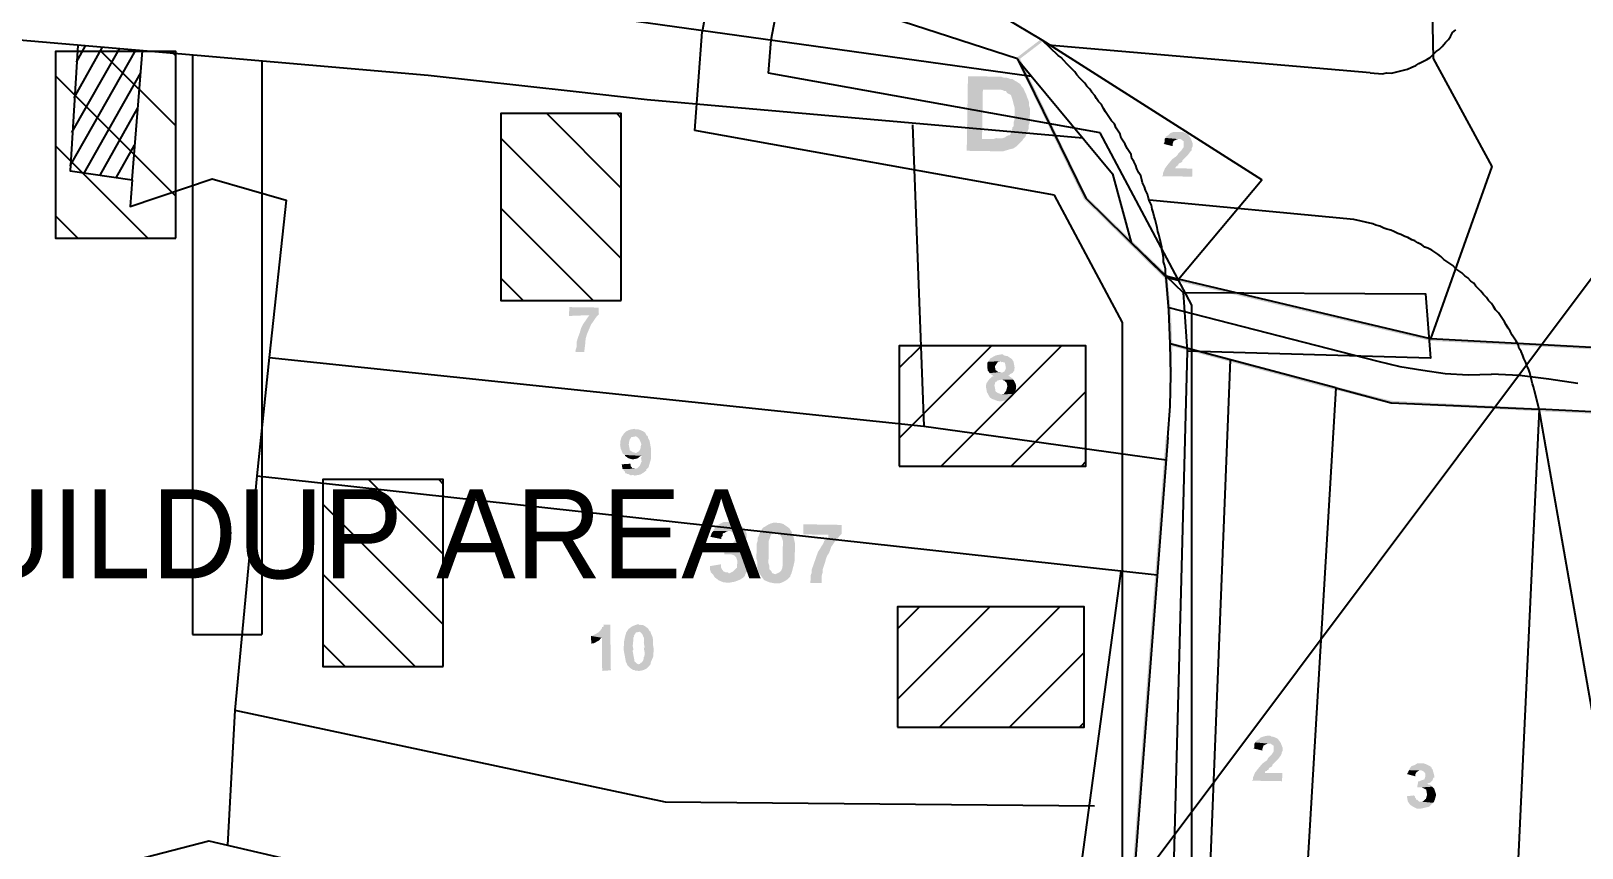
# Model space of a CAD drawing. Header units: metres. Extents: x 297 to 3998, y 336 to 1712.
# Drawn here: x 3277.2 to 3433.7, y 1067.6 to 1150 of the extents above; entities that cross this region are included whole.
import ezdxf

# ---------------------------------------------------------------- set-up
doc = ezdxf.new("R2010")
doc.units = ezdxf.units.M
doc.header["$MEASUREMENT"] = 0
doc.styles.get("Standard").update_dxf_attribs({"font": 'CENSCBK.TTF'})

msp = doc.modelspace()

# ---------------------------------------------------------------- hatches: boundary and pattern name
at = {"linetype": 'Continuous'}
for color, points in [(0, [(3376.653, 1147.313), (3376.853, 1147.106), (3379.126, 1149.205)]), (0, [(3376.853, 1147.106), (3379.126, 1149.205), (3379.326, 1148.998)]), (0, [(3376.958, 1147.308), (3376.65, 1147.109), (3383.749, 1133.26)]), (0, [(3376.65, 1147.109), (3383.749, 1133.26), (3383.44, 1133.061)]), (0, [(3374.486, 1145.415), (3371.74, 1145.46), (3371.617, 1137.934), (3374.465, 1137.887), (3374.872, 1137.881), (3375.279, 1137.874), (3375.585, 1137.971), (3375.892, 1138.067), (3376.301, 1138.163), (3376.609, 1138.361), (3376.816, 1138.561), (3377.126, 1138.861), (3377.229, 1138.961), (3373.163, 1139.129), (3373.244, 1144.113), (3373.956, 1144.101), (3377.315, 1144.25), (3377.215, 1144.353), (3377.017, 1144.662), (3376.715, 1144.87), (3376.513, 1144.975), (3376.212, 1145.183), (3376.008, 1145.187), (3375.705, 1145.293), (3375.4, 1145.298), (3375.096, 1145.405), (3374.791, 1145.41)]), (0, [(3377.315, 1144.25), (3373.956, 1144.101), (3374.77, 1144.088), (3374.871, 1144.086), (3375.075, 1144.083), (3375.176, 1144.081), (3375.378, 1143.976), (3375.582, 1143.973), (3375.68, 1143.768), (3375.882, 1143.663), (3376.083, 1143.558), (3376.18, 1143.251), (3376.277, 1142.944), (3376.372, 1142.536), (3376.469, 1142.229), (3376.462, 1141.822), (3376.455, 1141.415), (3376.45, 1141.11), (3376.344, 1140.807), (3376.34, 1140.603), (3376.337, 1140.4), (3376.234, 1140.3), (3376.232, 1140.198), (3376.127, 1139.997), (3376.124, 1139.793), (3376.019, 1139.591), (3375.915, 1139.491), (3375.814, 1139.493), (3375.609, 1139.395), (3375.505, 1139.295), (3375.198, 1139.198), (3374.995, 1139.201), (3374.588, 1139.208), (3374.281, 1139.111), (3373.163, 1139.129), (3377.229, 1138.961), (3377.334, 1139.163), (3377.541, 1139.363), (3377.648, 1139.667), (3377.753, 1139.868), (3377.859, 1140.172), (3377.864, 1140.477), (3377.971, 1140.78), (3377.978, 1141.187), (3377.983, 1141.492), (3377.988, 1141.797), (3377.994, 1142.204), (3377.897, 1142.511), (3377.902, 1142.816), (3377.806, 1143.123), (3377.707, 1143.328), (3377.611, 1143.635), (3377.512, 1143.84), (3377.414, 1144.045)]), (0, [(3393.011, 1139.823), (3392.91, 1139.824), (3392.503, 1139.831), (3392.196, 1139.734), (3391.989, 1139.534), (3391.681, 1139.336), (3391.679, 1139.234), (3393, 1139.111), (3393.102, 1139.109), (3393.203, 1139.107), (3393.505, 1138.899), (3393.498, 1138.492), (3393.495, 1138.289), (3393.287, 1137.987), (3393.08, 1137.787), (3392.977, 1137.687), (3392.872, 1137.485), (3392.768, 1137.385), (3392.356, 1137.087), (3391.941, 1136.585), (3391.63, 1136.183), (3391.418, 1135.678), (3391.414, 1135.474), (3391.311, 1135.374), (3394.362, 1135.324), (3394.375, 1136.138), (3392.647, 1136.166), (3392.752, 1136.368), (3392.853, 1136.366), (3392.855, 1136.468), (3392.957, 1136.466), (3392.958, 1136.568), (3393.062, 1136.668), (3393.267, 1136.767), (3393.37, 1136.867), (3393.372, 1136.968), (3393.475, 1137.068), (3393.578, 1137.168), (3393.889, 1137.468), (3394.2, 1137.87), (3394.304, 1137.97), (3394.307, 1138.174), (3394.412, 1138.376), (3394.417, 1138.681), (3394.222, 1139.192), (3393.923, 1139.604), (3393.722, 1139.709), (3393.418, 1139.816), (3393.317, 1139.818), (3393.113, 1139.821)]), (0, [(3391.679, 1139.234), (3391.576, 1139.134), (3391.573, 1138.931), (3391.571, 1138.829), (3391.569, 1138.727), (3391.466, 1138.627), (3392.378, 1138.409), (3392.381, 1138.612), (3392.488, 1138.916), (3392.898, 1139.112), (3393, 1139.111)]), (0, [(3383.749, 1133.26), (3383.44, 1133.061), (3391.86, 1125.396)]), (0, [(3383.44, 1133.061), (3391.86, 1125.396), (3391.55, 1125.096)]), (30, [(3389.052, 1127.883), (3391.355, 1125.607), (3391.66, 1125.602)]), (30, [(3391.355, 1125.607), (3391.555, 1125.401), (3391.657, 1125.399)]), (30, [(3391.355, 1125.607), (3391.66, 1125.602), (3391.657, 1125.399)]), (0, [(3391.904, 1121.834), (3391.857, 1125.192), (3391.552, 1125.197)]), (30, [(3391.555, 1125.401), (3391.657, 1125.399), (3391.755, 1125.194)]), (0, [(3391.759, 1125.397), (3391.652, 1125.094), (3392.974, 1125.072)]), (0, [(3392.209, 1121.829), (3391.904, 1121.834), (3391.857, 1125.192)]), (0, [(3391.652, 1125.094), (3392.974, 1125.072), (3392.969, 1124.767)]), (0, [(3392.974, 1125.072), (3392.969, 1124.767), (3418.512, 1119.06)]), (0, [(3392.969, 1124.767), (3418.512, 1119.06), (3418.405, 1118.757)]), (0, [(3334.48, 1122.118), (3331.518, 1122.163), (3331.486, 1121.271), (3333.538, 1121.353), (3333.46, 1121.241), (3333.149, 1120.79), (3332.916, 1120.451), (3332.701, 1120.018), (3332.581, 1119.602), (3332.383, 1119.073), (3332.263, 1118.657), (3332.255, 1118.164), (3332.135, 1117.748), (3332.152, 1117.653), (3333.044, 1117.62), (3333.027, 1117.715), (3333.069, 1118.019), (3333.112, 1118.322), (3333.137, 1118.72), (3333.18, 1119.023), (3333.3, 1119.439), (3333.438, 1119.76), (3333.575, 1120.081), (3333.713, 1120.401), (3333.791, 1120.514), (3333.946, 1120.74), (3334.101, 1120.965), (3334.257, 1121.191), (3334.507, 1121.434), (3334.49, 1121.529)]), (0, [(3392.053, 1118.475), (3392.209, 1121.829), (3391.904, 1121.834)]), (0, [(3392.358, 1118.47), (3392.053, 1118.475), (3392.209, 1121.829)]), (0, [(3418.41, 1119.062), (3418.405, 1118.757), (3475.331, 1116.098)]), (0, [(3375.024, 1117.382), (3374.928, 1117.364), (3374.548, 1117.294), (3374.279, 1117.146), (3374.011, 1116.998), (3373.856, 1116.773), (3373.778, 1116.66), (3375.051, 1116.698), (3375.069, 1116.603), (3375.259, 1116.638), (3375.372, 1116.56), (3375.467, 1116.578), (3375.485, 1116.482), (3375.502, 1116.387), (3375.555, 1116.102), (3375.572, 1116.006), (3375.435, 1115.686), (3375.166, 1115.538), (3375.054, 1115.615), (3373.894, 1115.5), (3374.006, 1115.423), (3374.119, 1115.345), (3374.232, 1115.267), (3374.345, 1115.19), (3374.154, 1115.154), (3374.077, 1115.042), (3373.904, 1114.911), (3373.748, 1114.686), (3373.593, 1114.46), (3373.551, 1114.157), (3373.603, 1113.872), (3373.656, 1113.586), (3373.804, 1113.318), (3373.951, 1113.05), (3374.064, 1112.972), (3374.177, 1112.895), (3374.385, 1112.834), (3374.706, 1112.697), (3375.009, 1112.654), (3375.294, 1112.707), (3375.58, 1112.759), (3375.866, 1112.812), (3376.038, 1112.942), (3376.289, 1113.185), (3376.367, 1113.298), (3376.444, 1113.411), (3375.076, 1113.356), (3374.964, 1113.433), (3374.756, 1113.493), (3374.53, 1113.649), (3374.513, 1113.744), (3374.46, 1114.029), (3374.442, 1114.125), (3374.407, 1114.315), (3374.485, 1114.428), (3374.467, 1114.523), (3374.545, 1114.636), (3374.64, 1114.653), (3374.718, 1114.766), (3374.813, 1114.784), (3375.099, 1114.836), (3376.276, 1114.856), (3376.259, 1114.952), (3376.146, 1115.029), (3376.033, 1115.107), (3375.921, 1115.185), (3375.808, 1115.262), (3375.903, 1115.28), (3375.981, 1115.393), (3376.249, 1115.54), (3376.404, 1115.766), (3376.447, 1116.069), (3376.394, 1116.355), (3376.359, 1116.545), (3376.341, 1116.64), (3376.194, 1116.908), (3375.968, 1117.064), (3375.743, 1117.219), (3375.439, 1117.262), (3375.327, 1117.339), (3375.214, 1117.417)]), (0, [(3392.103, 1115.32), (3392.358, 1118.47), (3392.053, 1118.475)]), (0, [(3392.306, 1115.317), (3392.103, 1115.32), (3392.358, 1118.47)]), (0, [(3392.258, 1118.573), (3392.151, 1118.27), (3398.335, 1116.948)]), (0, [(3392.151, 1118.27), (3398.335, 1116.948), (3398.228, 1116.645)]), (0, [(3418.405, 1118.757), (3475.331, 1116.098), (3475.326, 1115.793)]), (0, [(3373.778, 1116.66), (3373.701, 1116.547), (3373.693, 1116.054), (3373.746, 1115.768), (3373.876, 1115.595), (3373.894, 1115.5), (3375.054, 1115.615), (3374.959, 1115.598), (3374.863, 1115.58), (3374.751, 1115.658), (3374.638, 1115.736), (3374.525, 1115.813), (3374.455, 1116.194), (3374.61, 1116.42), (3374.766, 1116.645), (3375.051, 1116.698)]), (0, [(3398.335, 1116.948), (3398.228, 1116.645), (3408.869, 1114.131)]), (0, [(3398.228, 1116.645), (3408.869, 1114.131), (3408.762, 1113.828)]), (0, [(3376.276, 1114.856), (3375.099, 1114.836), (3375.194, 1114.854), (3375.307, 1114.776), (3375.402, 1114.794), (3375.532, 1114.621), (3375.645, 1114.543), (3375.715, 1114.162), (3375.595, 1113.746), (3375.362, 1113.408), (3375.076, 1113.356), (3376.444, 1113.411), (3376.427, 1113.506), (3376.565, 1113.827), (3376.607, 1114.13), (3376.555, 1114.415), (3376.407, 1114.684), (3376.389, 1114.779)]), (0, [(3408.869, 1114.131), (3408.762, 1113.828), (3414.441, 1112.718)]), (0, [(3408.762, 1113.828), (3414.441, 1112.718), (3414.436, 1112.413)]), (0, [(3414.441, 1112.718), (3414.436, 1112.413), (3429.383, 1111.965)]), (0, [(3414.436, 1112.413), (3429.383, 1111.965), (3429.378, 1111.66)]), (0, [(3429.383, 1111.965), (3429.378, 1111.66), (3450.627, 1110.906)]), (0, [(3429.378, 1111.66), (3450.627, 1110.906), (3450.624, 1110.703)]), (0, [(3338.111, 1109.891), (3337.635, 1109.803), (3337.271, 1109.638), (3337.021, 1109.395), (3336.788, 1109.057), (3336.668, 1108.641), (3336.643, 1108.242), (3336.713, 1107.862), (3336.878, 1107.498), (3336.896, 1107.403), (3338.169, 1107.441), (3338.056, 1107.518), (3337.961, 1107.501), (3337.735, 1107.656), (3337.622, 1107.734), (3337.587, 1107.924), (3337.552, 1108.115), (3337.517, 1108.305), (3337.56, 1108.608), (3337.62, 1108.816), (3337.775, 1109.042), (3337.966, 1109.077), (3338.156, 1109.112), (3339.429, 1109.15), (3339.316, 1109.227), (3339.168, 1109.495), (3338.943, 1109.651), (3338.622, 1109.788), (3338.414, 1109.849), (3338.224, 1109.813)]), (0, [(3339.429, 1109.15), (3338.156, 1109.112), (3338.251, 1109.129), (3338.364, 1109.052), (3338.607, 1108.801), (3338.79, 1108.343), (3338.73, 1108.135), (3338.687, 1107.832), (3338.609, 1107.719), (3338.532, 1107.606), (3338.264, 1107.458), (3338.169, 1107.441), (3336.896, 1107.403), (3337.009, 1107.325), (3337.121, 1107.248), (3338.81, 1107.165), (3338.828, 1107.07), (3338.75, 1106.957), (3338.785, 1106.767), (3338.82, 1106.576), (3338.742, 1106.464), (3338.76, 1106.368), (3338.665, 1106.351), (3338.682, 1106.256), (3338.605, 1106.143), (3338.354, 1105.9), (3338.164, 1105.865), (3336.891, 1105.827), (3337.004, 1105.75), (3337.021, 1105.654), (3337.134, 1105.577), (3337.169, 1105.386), (3337.264, 1105.404), (3337.377, 1105.326), (3337.472, 1105.344), (3337.698, 1105.188), (3337.793, 1105.206), (3337.983, 1105.241), (3338.096, 1105.163), (3338.382, 1105.216), (3338.667, 1105.269), (3338.935, 1105.416), (3339.108, 1105.547), (3339.281, 1105.677), (3339.264, 1105.772), (3339.514, 1106.015), (3339.634, 1106.431), (3339.755, 1106.847), (3339.762, 1107.341), (3339.77, 1107.834), (3339.699, 1108.215), (3339.612, 1108.691), (3339.464, 1108.959), (3339.446, 1109.054)]), (0, [(3391.695, 1109.02), (3385.925, 1029.764), (3385.621, 1029.871)]), (0, [(3392, 1109.015), (3391.695, 1109.02), (3385.925, 1029.764)]), (0, [(3337.121, 1107.248), (3337.139, 1107.153), (3337.477, 1106.92), (3337.893, 1106.799), (3338.369, 1106.887), (3338.715, 1107.148), (3338.81, 1107.165)]), (0, [(3337.678, 1106.366), (3336.803, 1106.303), (3336.873, 1105.922), (3336.891, 1105.827), (3338.164, 1105.865), (3337.956, 1105.925), (3337.86, 1105.907), (3337.843, 1106.003), (3337.73, 1106.08), (3337.713, 1106.175), (3337.695, 1106.271)]), (0, [(3347.608, 1100.482), (3347.099, 1100.49), (3346.689, 1100.294), (3346.381, 1100.095), (3346.069, 1099.693), (3346.067, 1099.592), (3347.593, 1099.567), (3347.695, 1099.565), (3347.796, 1099.563), (3348.098, 1099.355), (3348.198, 1099.252), (3348.296, 1099.047), (3348.293, 1098.843), (3348.291, 1098.741), (3348.186, 1098.54), (3348.083, 1098.44), (3347.98, 1098.34), (3347.978, 1098.238), (3347.775, 1098.241), (3347.671, 1098.141), (3347.264, 1098.148), (3347.148, 1097.234), (3347.351, 1097.231), (3347.555, 1097.228), (3347.656, 1097.226), (3349.285, 1097.301), (3349.185, 1097.404), (3348.983, 1097.509), (3348.882, 1097.511), (3348.68, 1097.616), (3348.58, 1097.719), (3348.683, 1097.82), (3348.888, 1097.918), (3349.095, 1098.118), (3349.305, 1098.521), (3349.414, 1098.927), (3349.42, 1099.333), (3349.223, 1099.744), (3348.923, 1100.054), (3348.521, 1100.365), (3348.015, 1100.475), (3347.811, 1100.479)]), (0, [(3352.388, 1100.404), (3352.286, 1100.406), (3352.083, 1100.409), (3351.776, 1100.312), (3351.571, 1100.214), (3351.262, 1100.015), (3351.057, 1099.917), (3350.744, 1099.414), (3350.637, 1099.11), (3350.532, 1098.908), (3350.527, 1098.603), (3350.421, 1098.3), (3350.416, 1097.995), (3350.411, 1097.69), (3350.406, 1097.384), (3350.401, 1097.079), (3350.396, 1096.774), (3350.492, 1096.467), (3350.491, 1096.366), (3350.487, 1096.162), (3350.482, 1095.857), (3350.579, 1095.55), (3350.678, 1095.345), (3350.876, 1095.037), (3351.174, 1094.625), (3351.68, 1094.413), (3352.187, 1094.303), (3352.695, 1094.295), (3353.002, 1094.392), (3353.207, 1094.49), (3353.515, 1094.689), (3353.722, 1094.889), (3353.825, 1094.989), (3353.827, 1095.091), (3352.303, 1095.217), (3352, 1095.324), (3351.901, 1095.529), (3351.701, 1095.736), (3351.706, 1096.041), (3351.609, 1096.348), (3351.614, 1096.653), (3351.618, 1096.856), (3351.623, 1097.161), (3351.626, 1097.365), (3351.629, 1097.568), (3351.633, 1097.771), (3351.638, 1098.076), (3351.643, 1098.382), (3351.646, 1098.585), (3351.753, 1098.888), (3351.859, 1099.192), (3351.963, 1099.292), (3352.169, 1099.492), (3352.373, 1099.489), (3354, 1099.462), (3353.9, 1099.565), (3353.702, 1099.874), (3353.4, 1100.082), (3353.098, 1100.291), (3352.693, 1100.399), (3352.591, 1100.401)]), (0, [(3358.997, 1100.194), (3355.132, 1100.257), (3355.116, 1099.24), (3357.658, 1099.199), (3357.655, 1098.996), (3357.448, 1098.795), (3357.241, 1098.595), (3357.135, 1098.292), (3356.926, 1097.99), (3356.821, 1097.788), (3356.613, 1097.487), (3356.506, 1097.183), (3356.4, 1096.88), (3356.293, 1096.576), (3356.186, 1096.273), (3356.079, 1095.969), (3355.973, 1095.666), (3355.968, 1095.361), (3355.861, 1095.057), (3355.856, 1094.752), (3355.851, 1094.447), (3355.849, 1094.345), (3356.968, 1094.327), (3356.97, 1094.429), (3356.975, 1094.734), (3356.98, 1095.039), (3357.088, 1095.444), (3357.093, 1095.749), (3357.2, 1096.053), (3357.307, 1096.356), (3357.415, 1096.761), (3357.522, 1097.065), (3357.73, 1097.367), (3357.837, 1097.67), (3357.943, 1097.974), (3358.152, 1098.275), (3358.36, 1098.577), (3358.567, 1098.777), (3358.775, 1099.079), (3358.982, 1099.279), (3358.984, 1099.381)]), (0, [(3346.067, 1099.592), (3345.964, 1099.492), (3345.859, 1099.29), (3345.752, 1098.986), (3346.868, 1098.765), (3346.871, 1098.968), (3346.974, 1099.068), (3346.978, 1099.272), (3347.081, 1099.372), (3347.183, 1099.37), (3347.286, 1099.47), (3347.491, 1099.568), (3347.593, 1099.567)]), (0, [(3354, 1099.462), (3352.373, 1099.489), (3352.475, 1099.487), (3352.575, 1099.384), (3352.875, 1099.074), (3352.973, 1098.869), (3353.07, 1098.562), (3353.062, 1098.053), (3353.057, 1097.748), (3353.053, 1097.545), (3353.037, 1096.528), (3353.033, 1096.324), (3353.032, 1096.223), (3353.028, 1096.019), (3353.027, 1095.917), (3352.92, 1095.614), (3352.713, 1095.414), (3352.508, 1095.316), (3352.303, 1095.217), (3353.827, 1095.091), (3353.932, 1095.292), (3354.04, 1095.697), (3354.149, 1096.103), (3354.259, 1096.609), (3354.269, 1097.22), (3354.277, 1097.728), (3354.287, 1098.338), (3354.192, 1098.747), (3354.097, 1099.155), (3353.997, 1099.259)]), (0, [(3349.285, 1097.301), (3347.656, 1097.226), (3347.86, 1097.223), (3348.163, 1097.116), (3348.363, 1096.909), (3348.46, 1096.602), (3348.455, 1096.297), (3348.448, 1095.89), (3348.242, 1095.69), (3348.035, 1095.49), (3347.83, 1095.392), (3347.625, 1095.294), (3349.25, 1095.165), (3349.355, 1095.367), (3349.562, 1095.567), (3349.565, 1095.771), (3349.669, 1095.871), (3349.672, 1096.074), (3349.675, 1096.277), (3349.677, 1096.379), (3349.68, 1096.582), (3349.582, 1096.788), (3349.584, 1096.889), (3349.484, 1096.993), (3349.385, 1097.198)]), (0, [(3346.826, 1096.222), (3345.704, 1096.037), (3345.699, 1095.732), (3345.796, 1095.425), (3345.996, 1095.218), (3346.194, 1094.91), (3346.596, 1094.598), (3347.101, 1094.387), (3347.712, 1094.377), (3348.222, 1094.47), (3348.734, 1094.665), (3349.042, 1094.863), (3349.249, 1095.064), (3349.25, 1095.165), (3347.625, 1095.294), (3347.525, 1095.397), (3347.321, 1095.4), (3347.12, 1095.505), (3347.018, 1095.507), (3347.02, 1095.609), (3346.92, 1095.712), (3346.821, 1095.917), (3346.823, 1096.019)]), (0, [(3335.646, 1090.143), (3334.962, 1090.115), (3334.998, 1089.925), (3334.807, 1089.89), (3334.825, 1089.795), (3334.747, 1089.682), (3334.669, 1089.569), (3334.419, 1089.326), (3334.151, 1089.178), (3333.883, 1089.03), (3333.787, 1089.013), (3333.692, 1088.995), (3334.81, 1088.807), (3334.835, 1085.465), (3335.709, 1085.528)]), (0, [(3338.495, 1090.176), (3338.305, 1090.14), (3337.846, 1089.958), (3337.5, 1089.697), (3337.267, 1089.359), (3337.147, 1088.943), (3337.045, 1088.432), (3337.02, 1088.033), (3337.012, 1087.54), (3337.082, 1087.159), (3337.17, 1086.683), (3337.223, 1086.397), (3337.388, 1086.034), (3337.631, 1085.783), (3337.969, 1085.55), (3338.064, 1085.568), (3338.177, 1085.49), (3338.576, 1085.465), (3338.956, 1085.535), (3339.32, 1085.701), (3339.57, 1085.944), (3339.648, 1086.057), (3339.726, 1086.169), (3338.548, 1086.149), (3338.453, 1086.132), (3338.227, 1086.287), (3338.21, 1086.382), (3338.114, 1086.365), (3338.079, 1086.555), (3338.044, 1086.746), (3338.027, 1086.841), (3337.974, 1087.126), (3337.904, 1087.507), (3337.982, 1087.62), (3337.947, 1087.81), (3337.911, 1088.001), (3337.954, 1088.304), (3337.979, 1088.702), (3337.962, 1088.798), (3338.039, 1088.91), (3338.022, 1089.005), (3338.099, 1089.118), (3338.255, 1089.344), (3338.35, 1089.361), (3338.54, 1089.396), (3339.718, 1089.416), (3339.605, 1089.494), (3339.457, 1089.762), (3339.232, 1089.918), (3339.006, 1090.073), (3338.703, 1090.115), (3338.608, 1090.098)]), (0, [(3339.718, 1089.416), (3338.54, 1089.396), (3338.635, 1089.414), (3338.879, 1089.163), (3339.044, 1088.8), (3339.036, 1088.307), (3339.089, 1088.021), (3339.124, 1087.83), (3339.029, 1087.813), (3339.064, 1087.623), (3339.134, 1087.242), (3339.092, 1086.939), (3339.014, 1086.826), (3339.031, 1086.731), (3338.971, 1086.523), (3338.894, 1086.41), (3338.816, 1086.297), (3338.721, 1086.28), (3338.643, 1086.167), (3338.548, 1086.149), (3339.726, 1086.169), (3339.708, 1086.265), (3339.846, 1086.585), (3339.984, 1086.906), (3340.009, 1087.304), (3340.034, 1087.703), (3339.946, 1088.179), (3339.971, 1088.577), (3339.901, 1088.958), (3339.753, 1089.226), (3339.735, 1089.321)]), (0, [(3333.692, 1088.995), (3333.755, 1088.121), (3333.737, 1088.216), (3334.023, 1088.269), (3334.291, 1088.417), (3334.559, 1088.564), (3334.714, 1088.79), (3334.81, 1088.807)]), (0, [(3402.089, 1078.941), (3401.987, 1078.943), (3401.579, 1078.848), (3401.272, 1078.751), (3401.065, 1078.551), (3400.757, 1078.353), (3400.755, 1078.251), (3402.076, 1078.128), (3402.177, 1078.126), (3402.279, 1078.124), (3402.581, 1077.916), (3402.574, 1077.509), (3402.571, 1077.306), (3402.362, 1077.004), (3402.156, 1076.804), (3402.052, 1076.704), (3401.947, 1076.502), (3401.844, 1076.402), (3401.432, 1076.104), (3401.017, 1075.602), (3400.705, 1075.2), (3400.494, 1074.695), (3400.49, 1074.491), (3400.387, 1074.391), (3403.438, 1074.341), (3403.451, 1075.155), (3401.722, 1075.183), (3401.724, 1075.285), (3401.827, 1075.385), (3401.929, 1075.383), (3401.931, 1075.485), (3402.032, 1075.483), (3402.137, 1075.685), (3402.342, 1075.784), (3402.446, 1075.884), (3402.447, 1075.985), (3402.551, 1076.085), (3402.654, 1076.185), (3402.964, 1076.486), (3403.276, 1076.887), (3403.381, 1077.089), (3403.383, 1077.191), (3403.488, 1077.393), (3403.493, 1077.698), (3403.298, 1078.209), (3402.999, 1078.621), (3402.797, 1078.726), (3402.494, 1078.833), (3402.392, 1078.835), (3402.191, 1078.94)]), (0, [(3400.755, 1078.251), (3400.652, 1078.151), (3400.65, 1078.049), (3400.647, 1077.846), (3400.645, 1077.744), (3400.542, 1077.644), (3401.454, 1077.426), (3401.457, 1077.629), (3401.564, 1077.933), (3401.974, 1078.129), (3402.076, 1078.128)]), (0, [(3416.274, 1075.454), (3416.171, 1075.354), (3416.169, 1075.253), (3416.066, 1075.153), (3416.064, 1075.051), (3416.874, 1074.834), (3416.878, 1075.038), (3416.983, 1075.239), (3417.291, 1075.438), (3417.393, 1075.436)]), (0, [(3417.506, 1076.146), (3417.404, 1076.148), (3417.099, 1076.153), (3416.791, 1075.955), (3416.484, 1075.858), (3416.276, 1075.556), (3416.274, 1075.454), (3417.495, 1075.434), (3417.696, 1075.329), (3417.896, 1075.123), (3417.893, 1074.919), (3417.891, 1074.818), (3417.785, 1074.514), (3417.478, 1074.417), (3417.273, 1074.319), (3417.171, 1074.321), (3417.06, 1073.712), (3417.263, 1073.709), (3417.365, 1073.707), (3417.466, 1073.706), (3418.587, 1073.789), (3418.487, 1073.892), (3418.387, 1073.996), (3418.183, 1073.999), (3418.083, 1074.102), (3418.39, 1074.199), (3418.597, 1074.399), (3418.703, 1074.703), (3418.805, 1074.701), (3418.807, 1074.803), (3418.712, 1075.211), (3418.615, 1075.518), (3418.515, 1075.621), (3418.517, 1075.723), (3418.415, 1075.725), (3418.417, 1075.826), (3418.013, 1076.036), (3417.71, 1076.143), (3417.608, 1076.145)]), (0, [(3418.587, 1073.789), (3417.466, 1073.706), (3417.568, 1073.704), (3417.972, 1073.494), (3418.065, 1072.984), (3417.957, 1072.578), (3417.75, 1072.378), (3417.545, 1072.28), (3417.443, 1072.282), (3418.662, 1072.16), (3418.765, 1072.26), (3418.872, 1072.564), (3418.98, 1072.969), (3418.884, 1073.275), (3418.787, 1073.582), (3418.687, 1073.686)]), (0, [(3416.741, 1072.904), (3415.926, 1072.815), (3416.028, 1072.813), (3416.121, 1072.303), (3416.319, 1071.995), (3416.621, 1071.786), (3417.025, 1071.576), (3417.431, 1071.57), (3417.84, 1071.665), (3418.248, 1071.76), (3418.559, 1072.06), (3418.662, 1072.16), (3417.443, 1072.282), (3417.341, 1072.283), (3417.24, 1072.285), (3417.04, 1072.492), (3416.938, 1072.493), (3416.94, 1072.595), (3416.84, 1072.698), (3416.841, 1072.8)])]:
    msp.add_hatch(color=color, dxfattribs=at).paths.add_polyline_path(points)
h = msp.add_hatch()
h.set_pattern_fill('ANSI31', color=2, scale=40, angle=270, style=0)
h.set_pattern_definition([(315, (2583.465, 7003.5834), (3.535534, 3.535534), [])])
h.paths.add_polyline_path([(3291.809, 1147.963), (3279.669, 1147.963), (3279.669, 1129.116), (3291.809, 1129.116)])
h = msp.add_hatch()
h.set_pattern_fill('ANSI31', color=2, scale=40, angle=270, style=0)
h.set_pattern_definition([(315, (2628.4176, 6997.3), (3.535534, 3.535534), [])])
h.paths.add_polyline_path([(3336.762, 1141.68), (3324.622, 1141.68), (3324.622, 1122.832), (3336.762, 1122.832)])
h = msp.add_hatch()
h.set_pattern_fill('ANSI31', color=2, scale=40, angle=180, style=0)
h.set_pattern_definition([(225, (9239.2623, 1814.475), (3.535534, -3.535534), [])])
h.paths.add_polyline_path([(3383.642, 1106.131), (3383.642, 1118.271), (3364.795, 1118.271), (3364.795, 1106.131)])
h = msp.add_hatch()
h.set_pattern_fill('ANSI31', color=2, scale=40, angle=270, style=0)
h.set_pattern_definition([(315, (2610.4504, 6960.3776), (3.535534, 3.535534), [])])
h.paths.add_polyline_path([(3318.795, 1104.758), (3306.655, 1104.758), (3306.655, 1085.91), (3318.795, 1085.91)])
h = msp.add_hatch()
h.set_pattern_fill('ANSI31', color=2, scale=40, angle=180, style=0)
h.set_pattern_definition([(225, (9239.0924, 1788.1447), (3.535534, -3.535534), [])])
h.paths.add_polyline_path([(3383.472, 1079.8), (3383.472, 1091.94), (3364.625, 1091.94), (3364.625, 1079.8)])

# ---------------------------------------------------------------- linework, layer by layer
at = {"color": 1, "linetype": 'ByBlock'}
msp.add_line((3341.268, 1000.466), (3634.618, 1392.009), dxfattribs=at)
at = {"color": 2}
for p, q in [((3344.188, 1139.996), (3344.909, 1149.929)), ((3351.625, 1145.77), (3351.869, 1149.133)), ((3293.507, 1147.585), (3293.507, 1089.136)), ((3300.507, 1146.98), (3300.507, 1089.136)), ((3385.065, 1139.75), (3351.625, 1145.77)), ((3380.482, 1133.463), (3344.188, 1139.996)), ((3394.322, 1122.363), (3385.065, 1139.75)), ((3387.322, 1120.616), (3380.482, 1133.463)), ((3394.322, 814.346), (3394.322, 1122.363)), ((3387.322, 1008.433), (3387.322, 1120.616)), ((3293.507, 1089.136), (3300.507, 1089.136))]:
    msp.add_line(p, q, dxfattribs=at)
for points in [[(3363.877, 1249.993), (3353.47, 1198.561), (3344.909, 1149.929)], [(3351.869, 1149.133), (3361.067, 1197.401)]]:
    msp.add_lwpolyline(points, dxfattribs=at)
at = {"color": 0, "linetype": 'Continuous'}
for points in [[(3417.531, 1202.292), (3418.667, 1147.237), (3424.593, 1136.357), (3418.409, 1118.96)], [(2837.504, 1161.727), (2838.818, 1161.568), (2847.545, 1153.496), (2871.107, 1150.732), (2865.435, 1144.405), (2873.361, 1129.061), (2902.014, 1109.717), (2922.885, 1110.226), (2956.919, 1116.844), (2984.627, 1109.644), (3005.861, 1098.809), (3020.188, 1088.191), (3077.856, 1085.137), (3108.4, 1091.536), (3139.452, 1082.373), (3149.997, 1088.773), (3214.647, 1069.938), (3229.991, 1061.066), (3251.008, 1065.138), (3262.28, 1059.829), (3295.151, 1068.338), (3305.404, 1065.938), (3322.93, 1053.648), (3378.054, 1056.557)], [(3391.755, 1125.194), (3391.66, 1125.602), (3391.667, 1126.009), (3391.572, 1126.418), (3391.475, 1126.724), (3391.482, 1127.131), (3391.387, 1127.54), (3391.292, 1127.948), (3391.297, 1128.253), (3391.202, 1128.662), (3391.106, 1129.07), (3391.011, 1129.479), (3390.915, 1129.786), (3390.82, 1130.194), (3390.725, 1130.602), (3390.629, 1131.011), (3390.533, 1131.318), (3390.438, 1131.726), (3390.341, 1132.033), (3390.246, 1132.441), (3390.049, 1132.852), (3389.952, 1133.158), (3389.857, 1133.567), (3389.661, 1133.977), (3389.564, 1134.284), (3389.367, 1134.694), (3389.27, 1135.001), (3389.175, 1135.409), (3388.977, 1135.718), (3388.78, 1136.128), (3388.683, 1136.434), (3388.487, 1136.845), (3388.288, 1137.153), (3388.193, 1137.561), (3387.995, 1137.87), (3387.796, 1138.178), (3387.6, 1138.588), (3387.401, 1138.897), (3387.203, 1139.205), (3387.108, 1139.614), (3386.909, 1139.922), (3386.711, 1140.231), (3386.514, 1140.641), (3386.214, 1140.951), (3386.015, 1141.259), (3385.817, 1141.568), (3385.619, 1141.876), (3385.42, 1142.185), (3385.223, 1142.595), (3384.923, 1142.905), (3384.725, 1143.213), (3384.526, 1143.522), (3384.226, 1143.832), (3384.028, 1144.14), (3383.728, 1144.45), (3383.529, 1144.759), (3383.229, 1145.069), (3383.029, 1145.276), (3382.729, 1145.586), (3382.531, 1145.894), (3382.23, 1146.204), (3381.93, 1146.514), (3381.73, 1146.721), (3381.43, 1147.031), (3381.13, 1147.341), (3380.828, 1147.55), (3379.226, 1149.102), (3363.106, 1158.724)], [(3376.753, 1147.209), (3365.217, 1150.958), (3352.975, 1154.938)], [(3392.972, 1124.971), (3401.376, 1135.006), (3379.226, 1149.102)], [(3412.336, 1145.814), (3413.555, 1145.693), (3413.964, 1145.788), (3414.472, 1145.78), (3414.881, 1145.875), (3415.289, 1145.97), (3415.697, 1146.065), (3416.106, 1146.16), (3416.516, 1146.357), (3416.926, 1146.553), (3417.235, 1146.752), (3417.645, 1146.948), (3418.055, 1147.145), (3418.363, 1147.344), (3418.673, 1147.644), (3418.984, 1147.944), (3419.292, 1148.142), (3419.602, 1148.442), (3419.914, 1148.844), (3420.224, 1149.144), (3420.432, 1149.446), (3420.642, 1149.85), (3420.952, 1150.15)], [(3281.916, 1148.587), (3281.143, 1135.915), (3287.414, 1135.003), (3288.443, 1148.022)], [(3281.15, 1136.409), (3287.787, 1148.079)], [(3281.315, 1139.786), (3286.145, 1148.221)], [(3281.558, 1143.276), (3284.424, 1148.37)], [(3281.783, 1146.862), (3282.703, 1148.519)], [(3376.753, 1147.209), (3383.645, 1133.16), (3391.755, 1125.194)], [(3376.817, 1147.079), (3386.332, 1135.61), (3388.202, 1128.67), (3393.461, 1123.634), (3417.897, 1123.51), (3418.406, 1117.008), (3393.865, 1117.704), (3391.347, 1021.851), (3378.644, 1021.873), (3377.793, 1044.653)], [(3412.336, 1145.814), (3379.828, 1148.583)], [(3282.563, 1135.685), (3288.28, 1145.795)], [(3284.174, 1135.489), (3287.96, 1142.192)], [(3366.128, 1140.55), (3367.3, 1110.151), (3391.726, 1106.774)], [(3285.803, 1135.199), (3287.657, 1138.494)], [(3287.414, 1135.003), (3287.221, 1132.31), (3295.466, 1135.109), (3302.953, 1132.945), (3301.25, 1117.077), (3300.005, 1105.134), (3297.767, 1081.49)], [(3429.381, 1111.863), (3428.903, 1113.702), (3428.808, 1114.111), (3428.711, 1114.418), (3428.616, 1114.826), (3428.519, 1115.133), (3428.424, 1115.541), (3428.327, 1115.848), (3428.131, 1116.258), (3428.034, 1116.565), (3427.837, 1116.975), (3427.74, 1117.282), (3427.544, 1117.692), (3427.345, 1118), (3427.25, 1118.409), (3427.052, 1118.717), (3426.853, 1119.026), (3426.655, 1119.334), (3426.458, 1119.744), (3426.26, 1120.053), (3426.061, 1120.361), (3425.863, 1120.67), (3425.664, 1120.978), (3425.466, 1121.286), (3425.268, 1121.595), (3424.967, 1121.905), (3424.769, 1122.213), (3424.571, 1122.522), (3424.27, 1122.832), (3424.072, 1123.14), (3423.772, 1123.45), (3423.472, 1123.761), (3423.272, 1123.967), (3422.972, 1124.277), (3422.773, 1124.586), (3422.471, 1124.794), (3422.171, 1125.104), (3421.869, 1125.313), (3421.569, 1125.623), (3421.268, 1125.831), (3420.966, 1126.04), (3420.666, 1126.35), (3420.364, 1126.558), (3420.062, 1126.766), (3419.76, 1126.975), (3419.46, 1127.285), (3419.158, 1127.493), (3418.857, 1127.702), (3418.555, 1127.91), (3418.151, 1128.12), (3417.848, 1128.227), (3417.546, 1128.435), (3417.143, 1128.645), (3416.841, 1128.854), (3416.537, 1128.96), (3416.134, 1129.17), (3415.83, 1129.277), (3415.427, 1129.487), (3415.123, 1129.594), (3414.72, 1129.804), (3414.416, 1129.91), (3414.011, 1130.019), (3413.708, 1130.126), (3413.304, 1130.336), (3412.899, 1130.444), (3412.596, 1130.551), (3410.67, 1130.989), (3390.051, 1132.953)], [(3391.755, 1125.194), (3392.972, 1124.971)], [(3392.154, 1118.473), (3392.006, 1121.833), (3391.755, 1125.194)], [(3516.187, 1113.702), (3475.328, 1115.895), (3418.409, 1118.96), (3392.972, 1124.971)], [(3393.461, 1123.634), (3393.865, 1117.704)], [(3392.011, 1122.138), (3413.082, 1116.707), (3415.311, 1116.162), (3417.645, 1115.819), (3419.878, 1115.477), (3422.215, 1115.337), (3424.556, 1115.401)], [(3391.898, 1109.016), (3392.153, 1112.166), (3392.204, 1115.319), (3392.154, 1118.473)], [(3408.867, 1114.029), (3398.232, 1116.848), (3392.154, 1118.473)], [(3301.25, 1117.077), (3367.3, 1110.151)], [(3394.77, 1029.416), (3398.232, 1116.848)], [(3433.289, 1114.445), (3430.347, 1114.9), (3427.402, 1115.253), (3424.556, 1115.401)], [(3408.867, 1114.029), (3403.819, 1029.167)], [(3408.867, 1114.029), (3414.438, 1112.514), (3429.381, 1111.863)], [(3516.187, 1113.702), (3516.295, 1107.799), (3496.472, 1108.733), (3472.685, 1109.834), (3450.626, 1110.804), (3429.381, 1111.863)], [(3429.381, 1111.863), (3425.474, 1028.305)], [(3455.628, 962.298), (3429.381, 1111.863)], [(3391.898, 1109.016), (3385.825, 1029.868)], [(3300.005, 1105.134), (3390.833, 1095.141)], [(3378.49, 1044.267), (3378.054, 1056.557), (3382.126, 1058.011), (3387.202, 1095.54)], [(3297.767, 1081.49), (3297.027, 1067.899)], [(3297.767, 1081.49), (3341.204, 1072.267), (3384.523, 1071.853)]]:
    msp.add_lwpolyline(points, dxfattribs=at)
at = {"color": 7, "linetype": 'ByBlock'}
for points in [[(3043.461, 1186.913), (3064.273, 1189.373), (3074.852, 1190.732), (3088.694, 1192.003), (3100.975, 1198.981), (3107.455, 1197.035), (3111.674, 1194.573), (3116.961, 1182.839), (3135.197, 1178.543), (3165.773, 1178.643), (3258.643, 1161.16), (3259.073, 1164.286), (3272.016, 1165.328), (3274.008, 1165.018), (3274.778, 1165.576), (3286.896, 1160.691), (3296.621, 1158.011), (3296.87, 1156.66), (3314.88, 1153.741), (3315.068, 1154.274), (3378.161, 1145.46)], [(3383.344, 1139.212), (3347.743, 1142.349), (3339.389, 1143.086), (3331.901, 1143.913), (3317.275, 1145.53), (3289.702, 1147.914), (3272.066, 1149.438)]]:
    msp.add_lwpolyline(points, dxfattribs=at)
at = {"color": 2}
for points in [[(3291.809, 1129.116), (3291.809, 1147.963), (3279.669, 1147.963), (3279.669, 1129.116)], [(3336.762, 1122.832), (3336.762, 1141.68), (3324.622, 1141.68), (3324.622, 1122.832)], [(3364.795, 1106.131), (3383.642, 1106.131), (3383.642, 1118.271), (3364.795, 1118.271)], [(3318.795, 1085.91), (3318.795, 1104.758), (3306.655, 1104.758), (3306.655, 1085.91)], [(3364.625, 1079.8), (3383.472, 1079.8), (3383.472, 1091.94), (3364.625, 1091.94)]]:
    msp.add_lwpolyline(points, close=True, dxfattribs=at)
at = {"color": 1, "linetype": 'ByBlock'}
msp.add_circle((3312.782, 1009.358), 500, dxfattribs=at)

# ---------------------------------------------------------------- texts
at = {"color": 4, "linetype": 'Continuous'}
msp.add_text('BUILDUP AREA ', height=9, dxfattribs=at).set_placement((3262.565, 1094.796))

doc.saveas('drawing.dxf')
